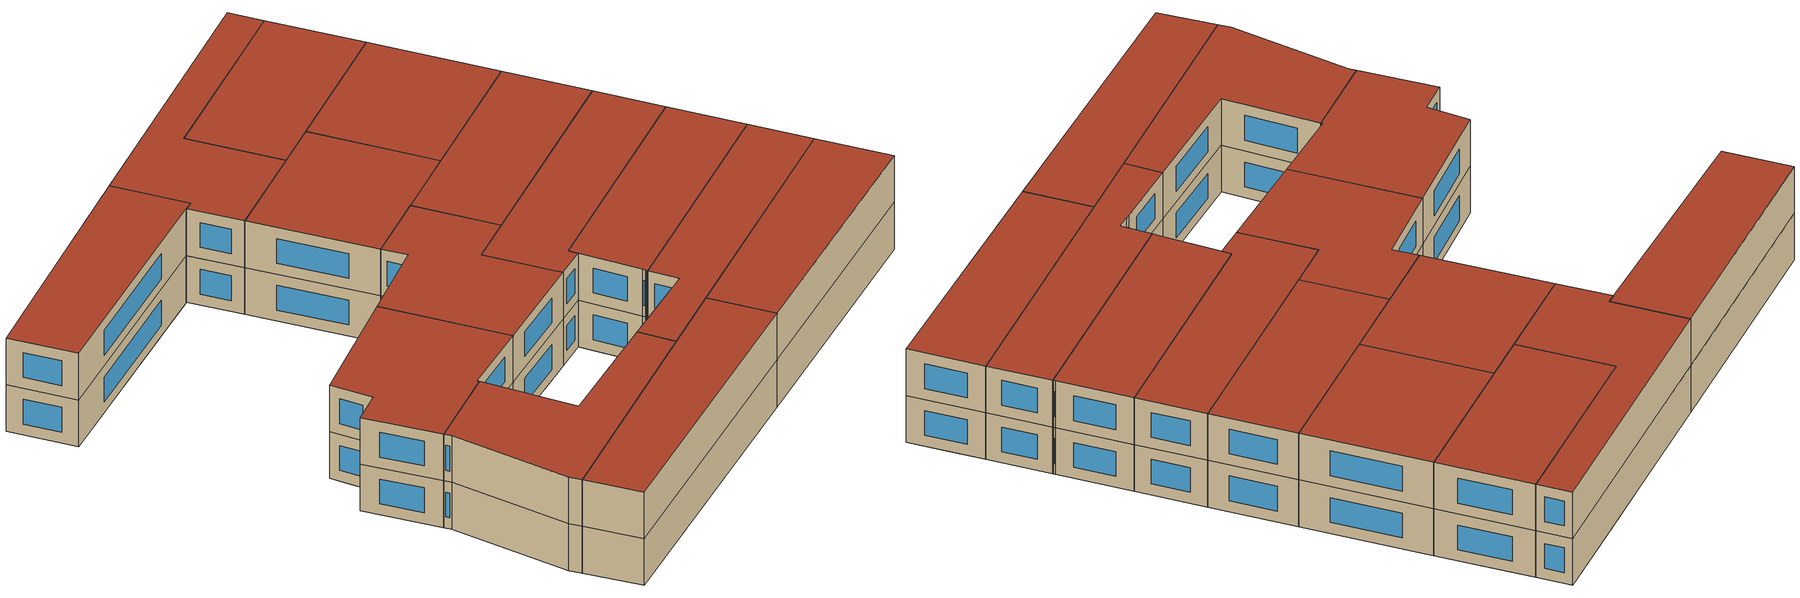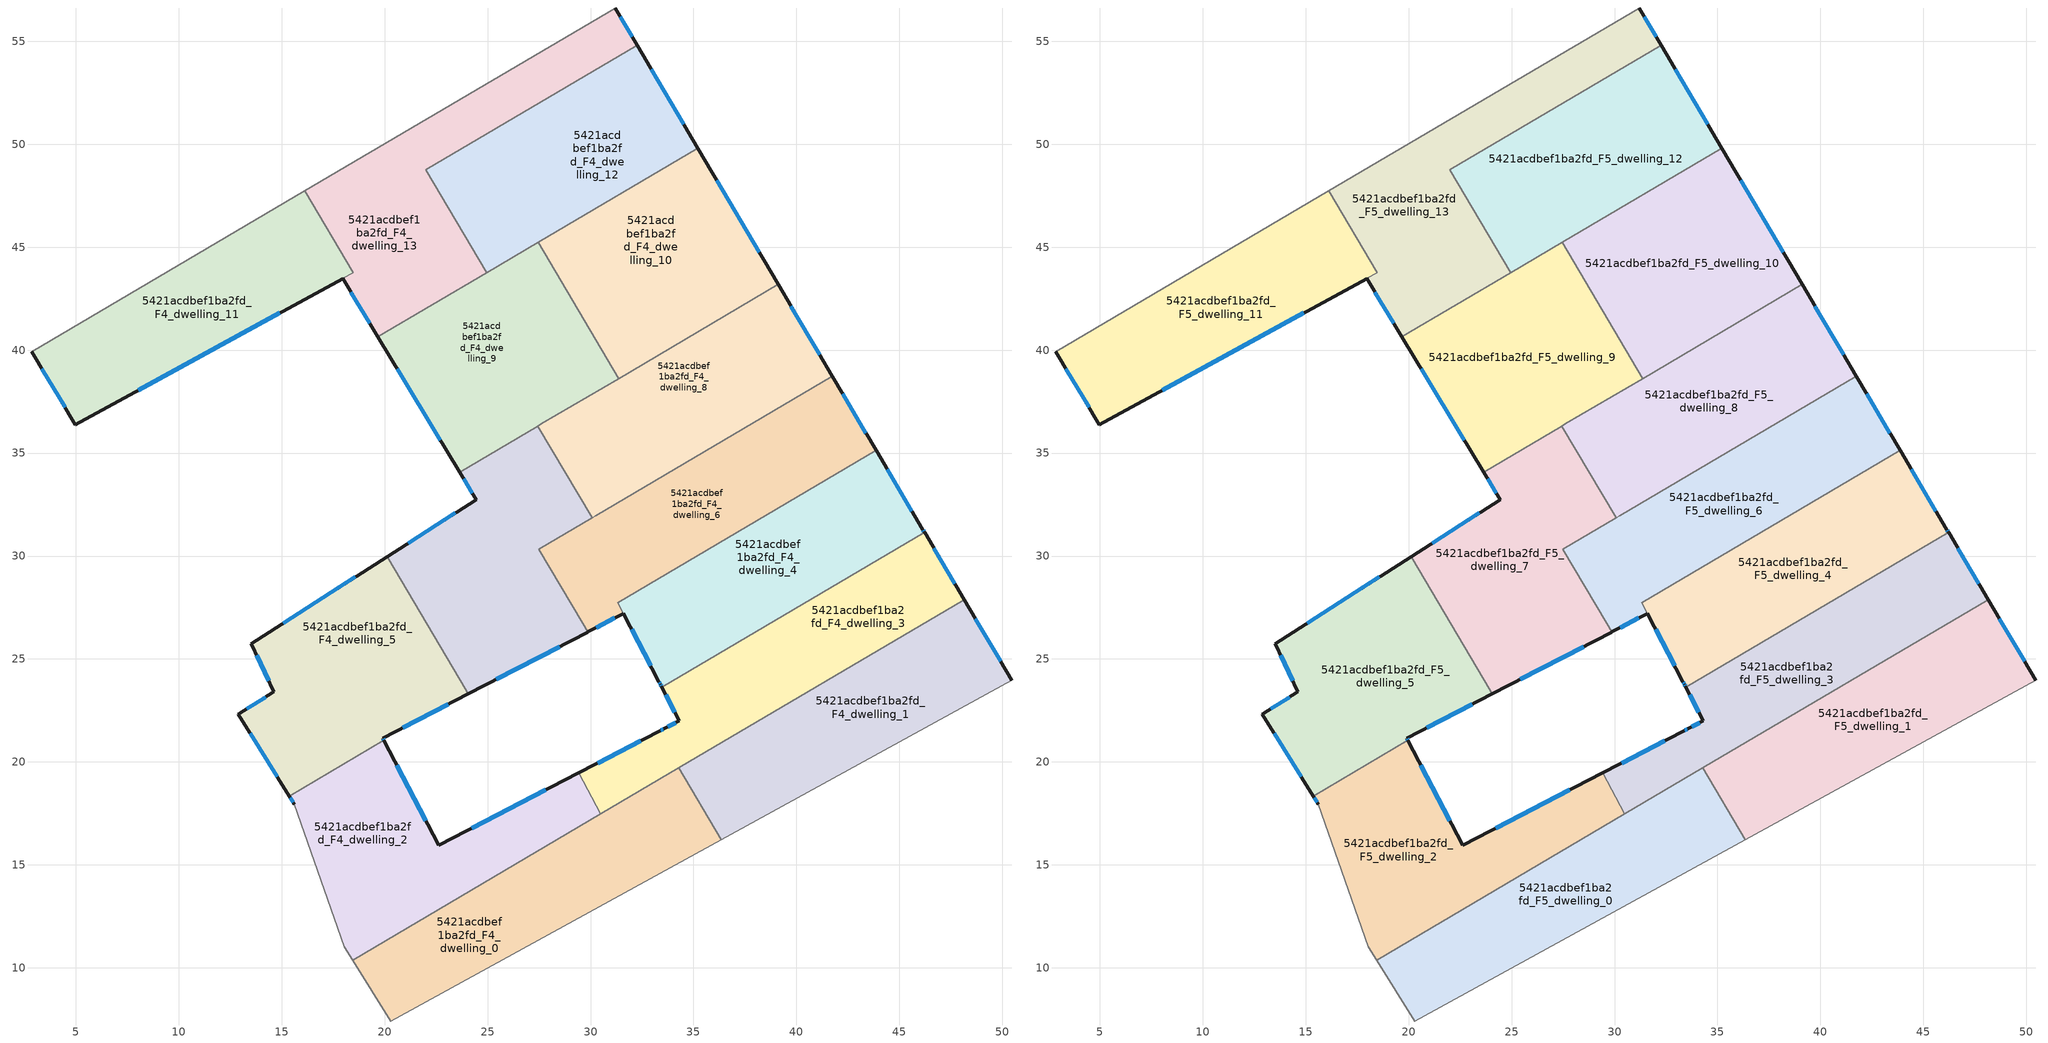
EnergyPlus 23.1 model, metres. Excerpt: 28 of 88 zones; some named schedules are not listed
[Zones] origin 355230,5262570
5421acdbef1ba2fd_F4_dwelling_0
 floor to 5421acdbef1ba2fd_F3_dwelling_10 (EU_floor_Construction): 27.55,15.74 27.87,11.57 20.29,7.42 18.44,10.38 z12
 floor to 5421acdbef1ba2fd_F3_dwelling_11 (EU_floor_Construction): 34.29,19.71 36.34,16.22 27.87,11.57 27.55,15.74 z12
 wall to 5421acdbef1ba2fd_F4_dwelling_1 (EU_wall_Construction): 36.34,16.22 34.28,19.71 z12:15
 wall adiabatic (EU_wall_Construction): 18.44,10.38 20.29,7.42 36.34,16.22 z12:15
 wall to 5421acdbef1ba2fd_F4_dwelling_2 (EU_wall_Construction): 30.49,17.47 18.44,10.38 z12:15
 wall to 5421acdbef1ba2fd_F4_dwelling_3 (EU_wall_Construction): 34.28,19.71 30.49,17.47 z12:15
5421acdbef1ba2fd_F4_dwelling_1
 floor to 5421acdbef1ba2fd_F3_dwelling_12 (EU_floor_Construction): 49.2,26.1 50.46,23.96 41.72,19.17 35.2,20.24 42.97,24.82 z12
 floor to 5421acdbef1ba2fd_F3_dwelling_13 (EU_floor_Construction): 48.15,27.87 49.2,26.1 42.97,24.82 z12
 floor to 5421acdbef1ba2fd_F3_dwelling_11 (EU_floor_Construction): 41.72,19.17 36.34,16.22 34.29,19.71 35.2,20.24 z12
 wall outside (EU_wall_Construction): 50.46,23.96 48.15,27.87 z12:15
 wall adiabatic (EU_wall_Construction): 36.34,16.22 50.46,23.96 z12:15
 wall to 5421acdbef1ba2fd_F4_dwelling_3 (EU_wall_Construction): 48.15,27.87 34.28,19.71 z12:15
 window (EU_Window_Construction): 49.92,24.88 48.69,26.95 z12.7:14.3
5421acdbef1ba2fd_F4_dwelling_10
 floor to 5421acdbef1ba2fd_F3_dwelling_2 (EU_floor_Construction): 35.22,49.81 35.89,48.66 32.94,39.55 31.36,38.62 30.38,40.29 31.67,47.72 z12
 floor to 5421acdbef1ba2fd_F3_dwelling_1 (EU_floor_Construction): 35.89,48.66 39.07,43.28 38.97,43.1 32.94,39.55 z12
 floor to 5421acdbef1ba2fd_F3_dwelling_3 (EU_floor_Construction): 31.67,47.72 30.38,40.29 28.47,43.52 28.62,45.92 z12
 floor to 5421acdbef1ba2fd_F3_dwelling_4 (EU_floor_Construction): 28.62,45.92 28.47,43.52 27.46,45.24 z12
 wall outside (EU_wall_Construction): 39.12,43.19 35.22,49.81 z12:15
 wall to 5421acdbef1ba2fd_F4_dwelling_9 (EU_wall_Construction): 27.46,45.24 31.36,38.62 z12:15
 wall to 5421acdbef1ba2fd_F4_dwelling_12 (EU_wall_Construction): 35.22,49.81 27.46,45.24 z12:15
 wall to 5421acdbef1ba2fd_F4_dwelling_8 (EU_wall_Construction): 31.36,38.62 39.12,43.19 z12:15
 window (EU_Window_Construction): 38.2,44.74 36.13,48.25 z12.7:14.3
5421acdbef1ba2fd_F4_dwelling_11
 floor to 5421acdbef1ba2fd_F3_dwelling_7 (EU_floor_Construction): 16.13,47.74 17.16,45.99 18.11,43.56 4.97,36.38 2.86,39.93 z12
 floor to 5421acdbef1ba2fd_F3_dwelling_6 (EU_floor_Construction): 17.16,45.99 18.47,43.76 18.11,43.56 z12
 wall outside (EU_wall_Construction): 2.86,39.93 4.97,36.38 17.95,43.48 z12:15
 wall adiabatic (EU_wall_Construction): 16.13,47.74 2.86,39.93 z12:15
 wall to 5421acdbef1ba2fd_F4_dwelling_13 (EU_wall_Construction): 17.96,43.48 18.47,43.76 16.13,47.74 z12:15
 window (EU_Window_Construction): 8.02,38.05 14.91,41.81 / 3.36,39.09 4.48,37.22 z12.7:14.3
5421acdbef1ba2fd_F4_dwelling_12
 floor to 5421acdbef1ba2fd_F3_dwelling_3 (EU_floor_Construction): 32.27,54.8 32.76,53.96 31.67,47.72 28.62,45.92 29.06,52.91 z12
 floor to 5421acdbef1ba2fd_F3_dwelling_2 (EU_floor_Construction): 32.76,53.96 35.22,49.81 31.67,47.72 z12
 floor to 5421acdbef1ba2fd_F3_dwelling_4 (EU_floor_Construction): 29.06,52.91 28.62,45.92 25.75,44.23 25.36,50.74 z12
 floor to 5421acdbef1ba2fd_F3_dwelling_5 (EU_floor_Construction): 25.36,50.74 25.75,44.23 24.95,43.76 22,48.76 z12
 wall outside (EU_wall_Construction): 35.22,49.81 32.27,54.8 z12:15
 wall to 5421acdbef1ba2fd_F4_dwelling_13 (EU_wall_Construction): 32.27,54.8 22,48.76 24.95,43.76 z12:15
 wall to 5421acdbef1ba2fd_F4_dwelling_9 (EU_wall_Construction): 24.95,43.76 27.46,45.24 z12:15
 window (EU_Window_Construction): 34.52,50.98 32.96,53.63 z12.7:14.3
5421acdbef1ba2fd_F4_dwelling_13
 floor to 5421acdbef1ba2fd_F3_dwelling_6 (EU_floor_Construction): 21.22,50.74 22.88,42.54 19.67,40.65 18.47,42.63 18.11,43.56 18.47,43.76 17.16,45.99 16.41,47.91 16.46,47.93 16.68,48.07 z12
 floor to 5421acdbef1ba2fd_F3_dwelling_7 (EU_floor_Construction): 16.41,47.91 17.16,45.99 16.13,47.74 z12; 18.11,43.56 18.47,42.63 17.96,43.48 z12
 floor to 5421acdbef1ba2fd_F3_dwelling_3 (EU_floor_Construction): 31.2,56.62 32.27,54.8 29.06,52.91 29.21,55.45 z12
 floor to 5421acdbef1ba2fd_F3_dwelling_4 (EU_floor_Construction): 29.21,55.45 29.06,52.91 25.36,50.74 25.22,53.09 z12
 floor to 5421acdbef1ba2fd_F3_dwelling_5 (EU_floor_Construction): 25.22,53.09 25.36,50.74 22,48.76 24.95,43.76 22.88,42.54 21.22,50.74 z12
 wall outside (EU_wall_Construction): 32.27,54.8 31.2,56.62 / 17.96,43.48 19.67,40.65 z12:15
 wall adiabatic (EU_wall_Construction): 31.2,56.62 16.13,47.74 z12:15
 wall to 5421acdbef1ba2fd_F4_dwelling_9 (EU_wall_Construction): 19.67,40.65 24.95,43.76 z12:15
 window (EU_Window_Construction): 32.02,55.23 31.45,56.19 / 18.36,42.81 19.27,41.31 z12.7:14.3
5421acdbef1ba2fd_F4_dwelling_2
 floor to 5421acdbef1ba2fd_F3_dwelling_9 (EU_floor_Construction): 19.97,21.05 22.31,16.55 17.69,12 15.61,17.95 15.37,18.34 z12
 floor to 5421acdbef1ba2fd_F3_dwelling_10 (EU_floor_Construction): 27.35,18.39 27.55,15.74 18.44,10.38 18.04,11.02 17.69,12 22.31,16.55 22.63,15.94 z12
 floor to 5421acdbef1ba2fd_F3_dwelling_11 (EU_floor_Construction): 29.43,19.46 30.49,17.47 27.55,15.74 27.35,18.39 z12
 wall outside (EU_wall_Construction): 29.43,19.46 22.63,15.94 19.97,21.05 / 15.37,18.34 15.61,17.95 z12:15
 wall to 5421acdbef1ba2fd_F4_dwelling_3 (EU_wall_Construction): 30.49,17.47 29.43,19.46 z12:15
 wall adiabatic (EU_wall_Construction): 15.61,17.95 18.04,11.02 18.44,10.38 z12:15
 wall to 5421acdbef1ba2fd_F4_dwelling_5 (EU_wall_Construction): 19.97,21.05 15.37,18.34 z12:15
 window (EU_Window_Construction): 27.83,18.64 24.23,16.77 / 15.42,18.25 15.55,18.04 / 22,17.14 20.59,19.85 z12.7:14.3
5421acdbef1ba2fd_F4_dwelling_3
 floor to 5421acdbef1ba2fd_F3_dwelling_11 (EU_floor_Construction): 35.2,20.24 30.49,17.47 29.43,19.46 31.97,20.78 z12
 floor to 5421acdbef1ba2fd_F3_dwelling_12 (EU_floor_Construction): 42.97,24.82 35.2,20.24 31.97,20.78 34.32,21.99 33.82,22.95 z12
 floor to 5421acdbef1ba2fd_F3_dwelling_13 (EU_floor_Construction): 46.22,31.14 48.15,27.87 42.97,24.82 33.82,22.95 33.46,23.63 z12
 wall outside (EU_wall_Construction): 34.32,21.99 33.57,21.61 33.38,21.51 29.43,19.46 / 33.46,23.63 34.29,22.04 34.31,22 / 48.15,27.87 46.22,31.14 z12:15
 wall to 5421acdbef1ba2fd_F4_dwelling_4 (EU_wall_Construction): 46.22,31.14 33.46,23.63 z12:15
 window (EU_Window_Construction): 32.45,21.03 30.36,19.94 / 33.52,21.58 33.42,21.53 / 34.14,21.9 33.74,21.7 / 33.66,23.26 34.09,22.41 / 47.7,28.64 46.67,30.38 z12.7:14.3
5421acdbef1ba2fd_F4_dwelling_4
 floor to 5421acdbef1ba2fd_F3_dwelling_13 (EU_floor_Construction): 45.8,31.85 46.22,31.14 33.46,23.63 33.42,23.71 33.39,23.76 33.37,23.8 32.88,24.75 z12
 floor to 5421acdbef1ba2fd_F3_dwelling_14 (EU_floor_Construction): 43.87,35.13 45.8,31.85 32.88,24.75 31.91,26.61 35.1,29.96 z12
 floor to 5421acdbef1ba2fd_F3_dwelling_0 (EU_floor_Construction): 35.1,29.96 31.91,26.61 31.32,27.74 z12
 wall outside (EU_wall_Construction): 46.22,31.14 46.2,31.19 46.15,31.27 43.87,35.13 / 31.6,27.21 33.32,23.89 33.39,23.76 33.44,23.67 33.46,23.63 z12:15
 wall to 5421acdbef1ba2fd_F4_dwelling_6 (EU_wall_Construction): 43.87,35.13 31.32,27.74 31.6,27.21 z12:15
 window (EU_Window_Construction): 33.4,23.74 33.43,23.69 / 33.34,23.86 33.38,23.79 / 45.61,32.18 44.41,34.22 / 46.19,31.21 46.16,31.25 / 32,26.43 32.92,24.67 z12.7:14.3
5421acdbef1ba2fd_F4_dwelling_5
 floor to 5421acdbef1ba2fd_F3_dwelling_8 (EU_floor_Construction): 20.13,29.97 23.99,23.42 24.06,23.31 22.55,22.53 13.91,24.92 13.53,25.74 z12
 floor to 5421acdbef1ba2fd_F3_dwelling_9 (EU_floor_Construction): 22.55,22.53 19.91,21.16 19.97,21.05 15.37,18.34 12.89,22.32 14.62,23.4 13.91,24.92 z12
 wall outside (EU_wall_Construction): 19.97,21.05 19.91,21.16 24.06,23.3 / 20.13,29.97 13.53,25.74 14.62,23.4 12.89,22.32 15.37,18.34 z12:15
 wall to 5421acdbef1ba2fd_F4_dwelling_7 (EU_wall_Construction): 24.06,23.3 23.99,23.42 20.13,29.97 z12:15
 window (EU_Window_Construction): 19.95,21.07 19.92,21.13 / 13.47,21.39 14.79,19.27 / 14.22,23.15 13.3,22.57 / 13.78,25.19 14.36,23.95 / 18.58,28.98 15.08,26.74 / 20.88,21.66 23.08,22.8 z12.7:14.3
5421acdbef1ba2fd_F4_dwelling_6
 floor to 5421acdbef1ba2fd_F3_dwelling_0 (EU_floor_Construction): 41.75,38.73 42.4,37.63 35.1,29.96 31.32,27.73 31.59,27.21 29.86,26.31 29.79,26.43 34.07,34.2 z12
 floor to 5421acdbef1ba2fd_F3_dwelling_1 (EU_floor_Construction): 34.07,34.2 29.79,26.43 29.61,26.73 29.08,27.64 30.53,32.12 z12
 floor to 5421acdbef1ba2fd_F3_dwelling_14 (EU_floor_Construction): 42.4,37.63 43.87,35.13 35.1,29.96 z12
 floor to 5421acdbef1ba2fd_F3_dwelling_2 (EU_floor_Construction): 30.53,32.12 29.08,27.64 28.38,28.83 28.77,31.08 z12
 floor to 5421acdbef1ba2fd_F3_dwelling_3 (EU_floor_Construction): 28.77,31.08 28.38,28.83 27.64,30.08 27.66,30.43 z12
 floor to 5421acdbef1ba2fd_F3_dwelling_4 (EU_floor_Construction): 27.66,30.43 27.64,30.08 27.49,30.33 z12
 wall outside (EU_wall_Construction): 43.87,35.13 41.75,38.73 / 29.86,26.31 31.59,27.21 z12:15
 wall to 5421acdbef1ba2fd_F4_dwelling_7 (EU_wall_Construction): 30.07,31.85 27.49,30.33 29.61,26.73 29.86,26.31 z12:15
 wall to 5421acdbef1ba2fd_F4_dwelling_8 (EU_wall_Construction): 41.75,38.73 30.25,31.95 30.07,31.85 z12:15
 window (EU_Window_Construction): 43.37,35.97 42.25,37.88 / 30.27,26.52 31.19,27 z12.7:14.3
5421acdbef1ba2fd_F4_dwelling_7
 floor to 5421acdbef1ba2fd_F3_dwelling_5 (EU_floor_Construction): 26.27,35.62 26.92,24.79 26.51,24.57 24.49,34.57 z12
 floor to 5421acdbef1ba2fd_F3_dwelling_4 (EU_floor_Construction): 27.45,36.31 27.97,35.42 27.66,30.43 27.49,30.33 27.64,30.08 27.32,25 26.92,24.79 26.27,35.62 z12
 floor to 5421acdbef1ba2fd_F3_dwelling_8 (EU_floor_Construction): 23.09,31.88 26.04,24.33 24.06,23.31 23.99,23.42 20.13,29.97 z12
 floor to 5421acdbef1ba2fd_F3_dwelling_3 (EU_floor_Construction): 27.97,35.42 29.17,33.38 28.77,31.08 27.66,30.43 z12; 27.64,30.08 28.38,28.82 27.75,25.21 27.32,25 z12
 floor to 5421acdbef1ba2fd_F3_dwelling_6 (EU_floor_Construction): 24.49,34.57 26.51,24.57 26.04,24.33 23.09,31.88 24.45,32.74 23.64,34.07 z12
 floor to 5421acdbef1ba2fd_F3_dwelling_2 (EU_floor_Construction): 29.17,33.38 30.07,31.85 28.77,31.08 z12; 28.38,28.82 29.08,27.64 28.4,25.55 27.75,25.21 z12
 floor to 5421acdbef1ba2fd_F3_dwelling_1 (EU_floor_Construction): 29.08,27.64 29.79,26.43 29.66,26.21 28.4,25.55 z12
 floor to 5421acdbef1ba2fd_F3_dwelling_0 (EU_floor_Construction): 29.79,26.43 29.86,26.31 29.66,26.21 z12
 wall outside (EU_wall_Construction): 23.64,34.07 24.45,32.74 20.13,29.97 / 24.06,23.31 29.86,26.31 z12:15
 wall to 5421acdbef1ba2fd_F4_dwelling_8 (EU_wall_Construction): 30.07,31.85 27.45,36.31 z12:15
 wall to 5421acdbef1ba2fd_F4_dwelling_9 (EU_wall_Construction): 27.45,36.31 23.64,34.07 z12:15
 window (EU_Window_Construction): 23.43,32.09 21.14,30.62 / 23.83,33.76 24.26,33.06 / 25.42,24.01 28.5,25.6 z12.7:14.3
5421acdbef1ba2fd_F4_dwelling_8
 floor to 5421acdbef1ba2fd_F3_dwelling_1 (EU_floor_Construction): 38.97,43.1 34.07,34.2 30.53,32.12 32.94,39.55 z12
 floor to 5421acdbef1ba2fd_F3_dwelling_0 (EU_floor_Construction): 39.12,43.19 41.75,38.73 34.07,34.2 38.97,43.1 z12
 floor to 5421acdbef1ba2fd_F3_dwelling_2 (EU_floor_Construction): 32.94,39.55 30.53,32.12 30.25,31.95 30.07,31.85 29.17,33.38 29.94,37.78 z12
 floor to 5421acdbef1ba2fd_F3_dwelling_4 (EU_floor_Construction): 28.05,36.67 27.97,35.42 27.45,36.31 27.62,36.42 z12
 floor to 5421acdbef1ba2fd_F3_dwelling_3 (EU_floor_Construction): 29.94,37.78 29.17,33.38 27.97,35.42 28.05,36.67 z12
 wall outside (EU_wall_Construction): 41.75,38.73 39.12,43.19 z12:15
 wall to 5421acdbef1ba2fd_F4_dwelling_9 (EU_wall_Construction): 31.36,38.62 27.62,36.42 27.45,36.31 z12:15
 window (EU_Window_Construction): 41.13,39.77 39.74,42.14 z12.7:14.3
5421acdbef1ba2fd_F4_dwelling_9
 floor to 5421acdbef1ba2fd_F3_dwelling_4 (EU_floor_Construction): 27.46,45.24 28.47,43.52 28.05,36.67 26.27,35.62 25.75,44.23 z12
 floor to 5421acdbef1ba2fd_F3_dwelling_6 (EU_floor_Construction): 22.88,42.54 24.49,34.57 23.64,34.07 19.67,40.65 z12
 floor to 5421acdbef1ba2fd_F3_dwelling_3 (EU_floor_Construction): 28.47,43.52 30.38,40.29 29.94,37.78 28.05,36.67 z12
 floor to 5421acdbef1ba2fd_F3_dwelling_5 (EU_floor_Construction): 25.75,44.23 26.27,35.62 24.49,34.57 22.88,42.54 z12
 floor to 5421acdbef1ba2fd_F3_dwelling_2 (EU_floor_Construction): 30.38,40.29 31.36,38.62 29.94,37.78 z12
 wall outside (EU_wall_Construction): 19.67,40.65 23.64,34.07 z12:15
 window (EU_Window_Construction): 20.6,39.11 22.71,35.62 z12.7:14.3
5421acdbef1ba2fd_F5_dwelling_0
 floor to 5421acdbef1ba2fd_F4_dwelling_0 (EU_floor_Construction): 34.28,19.71 36.34,16.22 20.29,7.42 18.44,10.38 z15
 wall to 5421acdbef1ba2fd_F5_dwelling_1 (EU_wall_Construction): 36.34,16.22 34.28,19.71 z15:18
 wall adiabatic (EU_wall_Construction): 18.44,10.38 20.29,7.42 36.34,16.22 z15:18
 wall to 5421acdbef1ba2fd_F5_dwelling_2 (EU_wall_Construction): 30.49,17.47 18.44,10.38 z15:18
 wall to 5421acdbef1ba2fd_F5_dwelling_3 (EU_wall_Construction): 34.28,19.71 30.49,17.47 z15:18
 roof outside (EU_roof_Construction): 36.34,16.22 34.28,19.71 18.44,10.38 20.29,7.42 z18
5421acdbef1ba2fd_F5_dwelling_1
 floor to 5421acdbef1ba2fd_F4_dwelling_1 (EU_floor_Construction): 48.15,27.87 50.46,23.96 36.34,16.22 34.28,19.71 z15
 wall outside (EU_wall_Construction): 50.46,23.96 48.15,27.87 z15:18
 wall adiabatic (EU_wall_Construction): 36.34,16.22 50.46,23.96 z15:18
 wall to 5421acdbef1ba2fd_F5_dwelling_3 (EU_wall_Construction): 48.15,27.87 34.28,19.71 z15:18
 window (EU_Window_Construction): 49.92,24.88 48.69,26.95 z15.7:17.3
 roof outside (EU_roof_Construction): 50.46,23.96 48.15,27.87 34.28,19.71 36.34,16.22 z18
5421acdbef1ba2fd_F5_dwelling_10
 floor to 5421acdbef1ba2fd_F4_dwelling_10 (EU_floor_Construction): 35.22,49.81 39.12,43.19 31.36,38.62 27.46,45.24 z15
 wall outside (EU_wall_Construction): 39.12,43.19 35.22,49.81 z15:18
 wall to 5421acdbef1ba2fd_F5_dwelling_9 (EU_wall_Construction): 27.46,45.24 31.36,38.62 z15:18
 wall to 5421acdbef1ba2fd_F5_dwelling_12 (EU_wall_Construction): 35.22,49.81 27.46,45.24 z15:18
 wall to 5421acdbef1ba2fd_F5_dwelling_8 (EU_wall_Construction): 31.36,38.62 39.12,43.19 z15:18
 window (EU_Window_Construction): 38.2,44.74 36.13,48.25 z15.7:17.3
 roof outside (EU_roof_Construction): 39.12,43.19 35.22,49.81 27.46,45.24 31.36,38.62 z18
5421acdbef1ba2fd_F5_dwelling_11
 floor to 5421acdbef1ba2fd_F4_dwelling_11 (EU_floor_Construction): 16.13,47.74 18.47,43.76 4.97,36.38 2.86,39.93 z15
 wall outside (EU_wall_Construction): 2.86,39.93 4.97,36.38 17.95,43.48 z15:18
 wall adiabatic (EU_wall_Construction): 16.13,47.74 2.86,39.93 z15:18
 wall to 5421acdbef1ba2fd_F5_dwelling_13 (EU_wall_Construction): 17.96,43.48 18.47,43.76 16.13,47.74 z15:18
 window (EU_Window_Construction): 8.02,38.05 14.91,41.81 / 3.36,39.09 4.48,37.22 z15.7:17.3
 roof outside (EU_roof_Construction): 18.47,43.76 16.13,47.74 2.86,39.93 4.97,36.38 z18
5421acdbef1ba2fd_F5_dwelling_12
 floor to 5421acdbef1ba2fd_F4_dwelling_12 (EU_floor_Construction): 32.27,54.8 35.22,49.81 24.95,43.76 22,48.76 z15
 wall outside (EU_wall_Construction): 35.22,49.81 32.27,54.8 z15:18
 wall to 5421acdbef1ba2fd_F5_dwelling_13 (EU_wall_Construction): 32.27,54.8 22,48.76 24.95,43.76 z15:18
 wall to 5421acdbef1ba2fd_F5_dwelling_9 (EU_wall_Construction): 24.95,43.76 27.46,45.24 z15:18
 window (EU_Window_Construction): 34.52,50.98 32.96,53.63 z15.7:17.3
 roof outside (EU_roof_Construction): 35.22,49.81 32.27,54.8 22,48.76 24.95,43.76 z18
5421acdbef1ba2fd_F5_dwelling_13
 floor to 5421acdbef1ba2fd_F4_dwelling_13 (EU_floor_Construction): 31.2,56.62 32.27,54.8 22,48.76 24.95,43.76 19.67,40.65 17.96,43.48 18.47,43.76 16.13,47.74 z15
 wall outside (EU_wall_Construction): 32.27,54.8 31.2,56.62 / 17.96,43.48 19.67,40.65 z15:18
 wall adiabatic (EU_wall_Construction): 31.2,56.62 16.13,47.74 z15:18
 wall to 5421acdbef1ba2fd_F5_dwelling_9 (EU_wall_Construction): 19.67,40.65 24.95,43.76 z15:18
 window (EU_Window_Construction): 32.02,55.23 31.45,56.19 / 18.36,42.81 19.27,41.31 z15.7:17.3
 roof outside (EU_roof_Construction): 24.95,43.76 22,48.76 32.27,54.8 31.2,56.62 16.13,47.74 18.47,43.76 17.96,43.48 19.67,40.65 z18
5421acdbef1ba2fd_F5_dwelling_2
 floor to 5421acdbef1ba2fd_F4_dwelling_2 (EU_floor_Construction): 29.43,19.46 30.49,17.47 18.44,10.38 18.04,11.02 15.61,17.95 15.37,18.34 19.97,21.05 22.63,15.94 z15
 wall outside (EU_wall_Construction): 29.43,19.46 22.63,15.94 19.97,21.05 / 15.37,18.34 15.61,17.95 z15:18
 wall to 5421acdbef1ba2fd_F5_dwelling_3 (EU_wall_Construction): 30.49,17.47 29.43,19.46 z15:18
 wall adiabatic (EU_wall_Construction): 15.61,17.95 18.04,11.02 18.44,10.38 z15:18
 wall to 5421acdbef1ba2fd_F5_dwelling_5 (EU_wall_Construction): 19.97,21.05 15.37,18.34 z15:18
 window (EU_Window_Construction): 27.83,18.64 24.23,16.77 / 15.42,18.25 15.55,18.04 / 22,17.14 20.59,19.85 z15.7:17.3
 roof outside (EU_roof_Construction): 30.49,17.47 29.43,19.46 22.63,15.94 19.97,21.05 15.37,18.34 15.61,17.95 18.04,11.02 18.44,10.38 z18
5421acdbef1ba2fd_F5_dwelling_3
 floor to 5421acdbef1ba2fd_F4_dwelling_3 (EU_floor_Construction): 46.22,31.14 48.15,27.87 30.49,17.47 29.43,19.46 33.38,21.51 33.57,21.61 34.31,22 34.29,22.04 33.46,23.63 z15
 wall outside (EU_wall_Construction): 34.32,21.99 33.57,21.61 33.38,21.51 29.43,19.46 / 33.46,23.63 34.29,22.04 34.31,22 / 48.15,27.87 46.22,31.14 z15:18
 wall to 5421acdbef1ba2fd_F5_dwelling_4 (EU_wall_Construction): 46.22,31.14 33.46,23.63 z15:18
 window (EU_Window_Construction): 32.45,21.03 30.36,19.94 / 33.52,21.58 33.42,21.53 / 34.14,21.9 33.74,21.7 / 33.66,23.26 34.09,22.41 / 47.7,28.64 46.67,30.38 z15.7:17.3
 roof outside (EU_roof_Construction): 48.15,27.87 46.22,31.14 33.46,23.63 34.29,22.04 34.31,22 33.57,21.61 33.38,21.51 29.43,19.46 30.49,17.47 z18
5421acdbef1ba2fd_F5_dwelling_4
 floor to 5421acdbef1ba2fd_F4_dwelling_4 (EU_floor_Construction): 43.87,35.13 46.15,31.27 46.2,31.19 46.22,31.14 33.46,23.63 33.44,23.67 33.39,23.76 33.32,23.89 31.32,27.74 z15
 wall outside (EU_wall_Construction): 46.22,31.14 46.2,31.19 46.15,31.27 43.87,35.13 / 31.6,27.21 33.32,23.89 33.39,23.76 33.44,23.67 33.46,23.63 z15:18
 wall to 5421acdbef1ba2fd_F5_dwelling_6 (EU_wall_Construction): 43.87,35.13 31.32,27.74 31.6,27.21 z15:18
 window (EU_Window_Construction): 33.4,23.74 33.43,23.69 / 33.34,23.86 33.38,23.79 / 45.61,32.18 44.41,34.22 / 46.19,31.21 46.16,31.25 / 32,26.43 32.92,24.67 z15.7:17.3
 roof outside (EU_roof_Construction): 46.22,31.14 46.2,31.19 46.15,31.27 43.87,35.13 31.32,27.74 33.32,23.89 33.39,23.76 33.44,23.67 33.46,23.63 z18
5421acdbef1ba2fd_F5_dwelling_5
 floor to 5421acdbef1ba2fd_F4_dwelling_5 (EU_floor_Construction): 20.13,29.97 23.99,23.42 24.06,23.3 19.91,21.16 19.97,21.05 15.37,18.34 12.89,22.32 14.62,23.4 13.53,25.74 z15
 wall outside (EU_wall_Construction): 19.97,21.05 19.91,21.16 24.06,23.3 / 20.13,29.97 13.53,25.74 14.62,23.4 12.89,22.32 15.37,18.34 z15:18
 wall to 5421acdbef1ba2fd_F5_dwelling_7 (EU_wall_Construction): 24.06,23.3 23.99,23.42 20.13,29.97 z15:18
 window (EU_Window_Construction): 19.95,21.07 19.92,21.13 / 13.47,21.39 14.79,19.27 / 14.22,23.15 13.3,22.57 / 13.78,25.19 14.36,23.95 / 18.58,28.98 15.08,26.74 / 20.88,21.66 23.08,22.8 z15.7:17.3
 roof outside (EU_roof_Construction): 19.97,21.05 19.91,21.16 24.06,23.3 23.99,23.42 20.13,29.97 13.53,25.74 14.62,23.4 12.89,22.32 15.37,18.34 z18
5421acdbef1ba2fd_F5_dwelling_6
 floor to 5421acdbef1ba2fd_F4_dwelling_6 (EU_floor_Construction): 41.75,38.73 43.87,35.13 31.32,27.73 31.59,27.21 29.86,26.31 29.61,26.73 27.49,30.33 z15
 wall outside (EU_wall_Construction): 43.87,35.13 41.75,38.73 / 29.86,26.31 31.59,27.21 z15:18
 wall to 5421acdbef1ba2fd_F5_dwelling_7 (EU_wall_Construction): 30.07,31.85 27.49,30.33 29.61,26.73 29.86,26.31 z15:18
 wall to 5421acdbef1ba2fd_F5_dwelling_8 (EU_wall_Construction): 41.75,38.73 30.25,31.95 30.07,31.85 z15:18
 window (EU_Window_Construction): 43.37,35.97 42.25,37.88 / 30.27,26.52 31.19,27 z15.7:17.3
 roof outside (EU_roof_Construction): 43.87,35.13 41.75,38.73 27.49,30.33 29.61,26.73 29.86,26.31 31.59,27.21 31.32,27.73 z18
5421acdbef1ba2fd_F5_dwelling_7
 floor to 5421acdbef1ba2fd_F4_dwelling_7 (EU_floor_Construction): 27.45,36.31 30.07,31.85 27.49,30.33 29.86,26.31 24.06,23.3 23.99,23.42 20.13,29.97 24.45,32.74 23.64,34.07 z15
 wall outside (EU_wall_Construction): 23.64,34.07 24.45,32.74 20.13,29.97 / 24.06,23.31 29.86,26.31 z15:18
 wall to 5421acdbef1ba2fd_F5_dwelling_8 (EU_wall_Construction): 30.07,31.85 27.45,36.31 z15:18
 wall to 5421acdbef1ba2fd_F5_dwelling_9 (EU_wall_Construction): 27.45,36.31 23.64,34.07 z15:18
 window (EU_Window_Construction): 23.43,32.09 21.14,30.62 / 23.83,33.76 24.26,33.06 / 25.42,24.01 28.5,25.6 z15.7:17.3
 roof outside (EU_roof_Construction): 29.86,26.31 27.49,30.33 30.07,31.85 27.45,36.31 23.64,34.07 24.45,32.74 20.13,29.97 23.99,23.42 24.06,23.3 z18
5421acdbef1ba2fd_F5_dwelling_8
 floor to 5421acdbef1ba2fd_F4_dwelling_8 (EU_floor_Construction): 39.12,43.19 41.75,38.73 30.25,31.95 30.07,31.85 27.45,36.31 27.62,36.42 z15
 wall outside (EU_wall_Construction): 41.75,38.73 39.12,43.19 z15:18
 wall to 5421acdbef1ba2fd_F5_dwelling_9 (EU_wall_Construction): 31.36,38.62 27.62,36.42 27.45,36.31 z15:18
 window (EU_Window_Construction): 41.13,39.77 39.74,42.14 z15.7:17.3
 roof outside (EU_roof_Construction): 41.75,38.73 39.12,43.19 27.62,36.42 27.45,36.31 30.07,31.85 30.25,31.95 z18
5421acdbef1ba2fd_F5_dwelling_9
 floor to 5421acdbef1ba2fd_F4_dwelling_9 (EU_floor_Construction): 27.46,45.24 31.36,38.62 23.64,34.07 19.67,40.65 z15
 wall outside (EU_wall_Construction): 19.67,40.65 23.64,34.07 z15:18
 window (EU_Window_Construction): 20.6,39.11 22.71,35.62 z15.7:17.3
 roof outside (EU_roof_Construction): 31.36,38.62 27.46,45.24 19.67,40.65 23.64,34.07 z18
[Building]
EU S2 Campaign: North Axis=0; Terrain=City; Solar Distribution=FullExterior
[Site:Location]
Budapest.Ferenc.Liszt.Intl.AP: Latitude=47.437; Longitude=19.256; Time Zone=1; Elevation=185
[SizingPeriod:WeatherFileDays]
AnnualSizingPeriod: Begin Month=1; Begin Day of Month=1; End Month=12; End Day of Month=31; Day of Week for Start Day=Monday; Use Weather File Daylight Saving Period=No; Use Weather File Rain and Snow Indicators=No
[MATERIAL]
EU_InternalMass_Material: Roughness=MediumRough; Thickness=0.1; Conductivity=1; Density=1800; Specific Heat=900; Thermal Absorptance=0.9; Solar Absorptance=0.7; Visible Absorptance=0.7
[MATERIAL:NOMASS] Roughness=MediumRough; Thermal Absorptance=0.9; Solar Absorptance=0.7; Visible Absorptance=0.7
Name | Thermal Resistance
EU_wall_NoMass | 0.832559
EU_roof_NoMass | 1.39638
EU_floor_NoMass | 0.872794
[WINDOWMATERIAL:SIMPLEGLAZINGSYSTEM]
EU_Window_SimpleGlazing: UFactor=2.79869; Solar Heat Gain Coefficient=0.75; Visible Transmittance=0.75
[CONSTRUCTION]
EU_wall_Construction: EU_wall_NoMass
EU_roof_Construction: EU_roof_NoMass
EU_floor_Construction: EU_floor_NoMass
EU_Window_Construction: EU_Window_SimpleGlazing
EU_InternalMass_Construction: EU_InternalMass_Material
[ZONE] Type=1; Multiplier=1; Ceiling Height=autocalculate; Floor Area=autocalculate; Part of Total Floor Area=Yes
Name | Volume
5421acdbef1ba2fd_F4_dwelling_0; 5421acdbef1ba2fd_F5_dwelling_0 | 207.438
5421acdbef1ba2fd_F4_dwelling_1; 5421acdbef1ba2fd_F5_dwelling_1 | 207.445
5421acdbef1ba2fd_F4_dwelling_10; 5421acdbef1ba2fd_F5_dwelling_10 | 207.452
5421acdbef1ba2fd_F4_dwelling_11; 5421acdbef1ba2fd_F5_dwelling_11 | 201.829
5421acdbef1ba2fd_F4_dwelling_12; 5421acdbef1ba2fd_F5_dwelling_12 | 207.447
5421acdbef1ba2fd_F4_dwelling_13; 5421acdbef1ba2fd_F5_dwelling_13 | 213.08
5421acdbef1ba2fd_F4_dwelling_2; 5421acdbef1ba2fd_F5_dwelling_2 | 204.378
5421acdbef1ba2fd_F4_dwelling_3 | 204.581
5421acdbef1ba2fd_F5_dwelling_3 | 204.588
5421acdbef1ba2fd_F4_dwelling_4; 5421acdbef1ba2fd_F5_dwelling_4 | 203.724
5421acdbef1ba2fd_F4_dwelling_5; 5421acdbef1ba2fd_F5_dwelling_5 | 207.936
5421acdbef1ba2fd_F4_dwelling_6; 5421acdbef1ba2fd_F5_dwelling_6 | 210.671
5421acdbef1ba2fd_F4_dwelling_7 | 210.408
5421acdbef1ba2fd_F5_dwelling_7 | 210.411
5421acdbef1ba2fd_F4_dwelling_8; 5421acdbef1ba2fd_F5_dwelling_8 | 210.576
5421acdbef1ba2fd_F4_dwelling_9; 5421acdbef1ba2fd_F5_dwelling_9 | 207.461
[INTERNALMASS] Construction=EU_InternalMass_Construction
Name | Zone or ZoneList | Surface Area
5421acdbef1ba2fd_F4_dwelling_0_EU_InternalMass | 5421acdbef1ba2fd_F4_dwelling_0 | 69.1458
5421acdbef1ba2fd_F4_dwelling_1_EU_InternalMass | 5421acdbef1ba2fd_F4_dwelling_1 | 69.1496
5421acdbef1ba2fd_F4_dwelling_2_EU_InternalMass | 5421acdbef1ba2fd_F4_dwelling_2 | 68.1282
5421acdbef1ba2fd_F4_dwelling_3_EU_InternalMass | 5421acdbef1ba2fd_F4_dwelling_3 | 68.2025
5421acdbef1ba2fd_F4_dwelling_4_EU_InternalMass | 5421acdbef1ba2fd_F4_dwelling_4 | 67.9132
5421acdbef1ba2fd_F4_dwelling_5_EU_InternalMass | 5421acdbef1ba2fd_F4_dwelling_5 | 69.3137
5421acdbef1ba2fd_F4_dwelling_6_EU_InternalMass | 5421acdbef1ba2fd_F4_dwelling_6 | 70.2238
5421acdbef1ba2fd_F4_dwelling_7_EU_InternalMass | 5421acdbef1ba2fd_F4_dwelling_7 | 70.1489
5421acdbef1ba2fd_F4_dwelling_8_EU_InternalMass | 5421acdbef1ba2fd_F4_dwelling_8 | 70.1924
5421acdbef1ba2fd_F4_dwelling_9_EU_InternalMass | 5421acdbef1ba2fd_F4_dwelling_9 | 69.154
5421acdbef1ba2fd_F4_dwelling_10_EU_InternalMass | 5421acdbef1ba2fd_F4_dwelling_10 | 69.1514
5421acdbef1ba2fd_F4_dwelling_11_EU_InternalMass | 5421acdbef1ba2fd_F4_dwelling_11 | 67.2829
5421acdbef1ba2fd_F4_dwelling_12_EU_InternalMass | 5421acdbef1ba2fd_F4_dwelling_12 | 69.152
5421acdbef1ba2fd_F4_dwelling_13_EU_InternalMass | 5421acdbef1ba2fd_F4_dwelling_13 | 71.028
5421acdbef1ba2fd_F5_dwelling_0_EU_InternalMass | 5421acdbef1ba2fd_F5_dwelling_0 | 69.1458
5421acdbef1ba2fd_F5_dwelling_1_EU_InternalMass | 5421acdbef1ba2fd_F5_dwelling_1 | 69.1496
5421acdbef1ba2fd_F5_dwelling_2_EU_InternalMass | 5421acdbef1ba2fd_F5_dwelling_2 | 68.1282
5421acdbef1ba2fd_F5_dwelling_3_EU_InternalMass | 5421acdbef1ba2fd_F5_dwelling_3 | 68.2025
5421acdbef1ba2fd_F5_dwelling_4_EU_InternalMass | 5421acdbef1ba2fd_F5_dwelling_4 | 67.9132
5421acdbef1ba2fd_F5_dwelling_5_EU_InternalMass | 5421acdbef1ba2fd_F5_dwelling_5 | 69.3137
5421acdbef1ba2fd_F5_dwelling_6_EU_InternalMass | 5421acdbef1ba2fd_F5_dwelling_6 | 70.2238
5421acdbef1ba2fd_F5_dwelling_7_EU_InternalMass | 5421acdbef1ba2fd_F5_dwelling_7 | 70.1489
5421acdbef1ba2fd_F5_dwelling_8_EU_InternalMass | 5421acdbef1ba2fd_F5_dwelling_8 | 70.1924
5421acdbef1ba2fd_F5_dwelling_9_EU_InternalMass | 5421acdbef1ba2fd_F5_dwelling_9 | 69.154
5421acdbef1ba2fd_F5_dwelling_10_EU_InternalMass | 5421acdbef1ba2fd_F5_dwelling_10 | 69.1514
5421acdbef1ba2fd_F5_dwelling_11_EU_InternalMass | 5421acdbef1ba2fd_F5_dwelling_11 | 67.2829
5421acdbef1ba2fd_F5_dwelling_12_EU_InternalMass | 5421acdbef1ba2fd_F5_dwelling_12 | 69.152
5421acdbef1ba2fd_F5_dwelling_13_EU_InternalMass | 5421acdbef1ba2fd_F5_dwelling_13 | 71.028
[OTHEREQUIPMENT] Fuel Type=Electricity; Design Level Calculation Method=Watts/Area; Power per Zone Floor Area=1; Fraction Latent=0; Fraction Radiant=0; Fraction Lost=0; Carbon Dioxide Generation Rate=0; EndUse Subcategory=EU_Step8_InternalGains
Name | Zone or ZoneList or Space or SpaceList | Schedule
EU_Step8_InternalGain_5421acdbef1ba2fd_F4_dwelling_0_f000 | 5421acdbef1ba2fd_F4_dwelling_0 | EU_Step8_GainSchedule_5421acdbef1ba2fd_F4_dwelling_0_f000
EU_Step8_InternalGain_5421acdbef1ba2fd_F4_dwelling_1_f000 | 5421acdbef1ba2fd_F4_dwelling_1 | EU_Step8_GainSchedule_5421acdbef1ba2fd_F4_dwelling_1_f000
EU_Step8_InternalGain_5421acdbef1ba2fd_F4_dwelling_2_f000 | 5421acdbef1ba2fd_F4_dwelling_2 | EU_Step8_GainSchedule_5421acdbef1ba2fd_F4_dwelling_2_f000
EU_Step8_InternalGain_5421acdbef1ba2fd_F4_dwelling_3_f000 | 5421acdbef1ba2fd_F4_dwelling_3 | EU_Step8_GainSchedule_5421acdbef1ba2fd_F4_dwelling_3_f000
EU_Step8_InternalGain_5421acdbef1ba2fd_F4_dwelling_4_f000 | 5421acdbef1ba2fd_F4_dwelling_4 | EU_Step8_GainSchedule_5421acdbef1ba2fd_F4_dwelling_4_f000
EU_Step8_InternalGain_5421acdbef1ba2fd_F4_dwelling_5_f000 | 5421acdbef1ba2fd_F4_dwelling_5 | EU_Step8_GainSchedule_5421acdbef1ba2fd_F4_dwelling_5_f000
EU_Step8_InternalGain_5421acdbef1ba2fd_F4_dwelling_6_f000 | 5421acdbef1ba2fd_F4_dwelling_6 | EU_Step8_GainSchedule_5421acdbef1ba2fd_F4_dwelling_6_f000
EU_Step8_InternalGain_5421acdbef1ba2fd_F4_dwelling_7_f000 | 5421acdbef1ba2fd_F4_dwelling_7 | EU_Step8_GainSchedule_5421acdbef1ba2fd_F4_dwelling_7_f000
EU_Step8_InternalGain_5421acdbef1ba2fd_F4_dwelling_8_f000 | 5421acdbef1ba2fd_F4_dwelling_8 | EU_Step8_GainSchedule_5421acdbef1ba2fd_F4_dwelling_8_f000
EU_Step8_InternalGain_5421acdbef1ba2fd_F4_dwelling_9_f000 | 5421acdbef1ba2fd_F4_dwelling_9 | EU_Step8_GainSchedule_5421acdbef1ba2fd_F4_dwelling_9_f000
EU_Step8_InternalGain_5421acdbef1ba2fd_F4_dwelling_10_f000 | 5421acdbef1ba2fd_F4_dwelling_10 | EU_Step8_GainSchedule_5421acdbef1ba2fd_F4_dwelling_10_f000
EU_Step8_InternalGain_5421acdbef1ba2fd_F4_dwelling_11_f000 | 5421acdbef1ba2fd_F4_dwelling_11 | EU_Step8_GainSchedule_5421acdbef1ba2fd_F4_dwelling_11_f000
EU_Step8_InternalGain_5421acdbef1ba2fd_F4_dwelling_12_f000 | 5421acdbef1ba2fd_F4_dwelling_12 | EU_Step8_GainSchedule_5421acdbef1ba2fd_F4_dwelling_12_f000
EU_Step8_InternalGain_5421acdbef1ba2fd_F4_dwelling_13_f000 | 5421acdbef1ba2fd_F4_dwelling_13 | EU_Step8_GainSchedule_5421acdbef1ba2fd_F4_dwelling_13_f000
EU_Step8_InternalGain_5421acdbef1ba2fd_F5_dwelling_0_f000 | 5421acdbef1ba2fd_F5_dwelling_0 | EU_Step8_GainSchedule_5421acdbef1ba2fd_F5_dwelling_0_f000
EU_Step8_InternalGain_5421acdbef1ba2fd_F5_dwelling_1_f000 | 5421acdbef1ba2fd_F5_dwelling_1 | EU_Step8_GainSchedule_5421acdbef1ba2fd_F5_dwelling_1_f000
EU_Step8_InternalGain_5421acdbef1ba2fd_F5_dwelling_2_f000 | 5421acdbef1ba2fd_F5_dwelling_2 | EU_Step8_GainSchedule_5421acdbef1ba2fd_F5_dwelling_2_f000
EU_Step8_InternalGain_5421acdbef1ba2fd_F5_dwelling_3_f000 | 5421acdbef1ba2fd_F5_dwelling_3 | EU_Step8_GainSchedule_5421acdbef1ba2fd_F5_dwelling_3_f000
EU_Step8_InternalGain_5421acdbef1ba2fd_F5_dwelling_4_f000 | 5421acdbef1ba2fd_F5_dwelling_4 | EU_Step8_GainSchedule_5421acdbef1ba2fd_F5_dwelling_4_f000
EU_Step8_InternalGain_5421acdbef1ba2fd_F5_dwelling_5_f000 | 5421acdbef1ba2fd_F5_dwelling_5 | EU_Step8_GainSchedule_5421acdbef1ba2fd_F5_dwelling_5_f000
EU_Step8_InternalGain_5421acdbef1ba2fd_F5_dwelling_6_f000 | 5421acdbef1ba2fd_F5_dwelling_6 | EU_Step8_GainSchedule_5421acdbef1ba2fd_F5_dwelling_6_f000
EU_Step8_InternalGain_5421acdbef1ba2fd_F5_dwelling_7_f000 | 5421acdbef1ba2fd_F5_dwelling_7 | EU_Step8_GainSchedule_5421acdbef1ba2fd_F5_dwelling_7_f000
EU_Step8_InternalGain_5421acdbef1ba2fd_F5_dwelling_8_f000 | 5421acdbef1ba2fd_F5_dwelling_8 | EU_Step8_GainSchedule_5421acdbef1ba2fd_F5_dwelling_8_f000
EU_Step8_InternalGain_5421acdbef1ba2fd_F5_dwelling_9_f000 | 5421acdbef1ba2fd_F5_dwelling_9 | EU_Step8_GainSchedule_5421acdbef1ba2fd_F5_dwelling_9_f000
EU_Step8_InternalGain_5421acdbef1ba2fd_F5_dwelling_10_f000 | 5421acdbef1ba2fd_F5_dwelling_10 | EU_Step8_GainSchedule_5421acdbef1ba2fd_F5_dwelling_10_f000
EU_Step8_InternalGain_5421acdbef1ba2fd_F5_dwelling_11_f000 | 5421acdbef1ba2fd_F5_dwelling_11 | EU_Step8_GainSchedule_5421acdbef1ba2fd_F5_dwelling_11_f000
EU_Step8_InternalGain_5421acdbef1ba2fd_F5_dwelling_12_f000 | 5421acdbef1ba2fd_F5_dwelling_12 | EU_Step8_GainSchedule_5421acdbef1ba2fd_F5_dwelling_12_f000
EU_Step8_InternalGain_5421acdbef1ba2fd_F5_dwelling_13_f000 | 5421acdbef1ba2fd_F5_dwelling_13 | EU_Step8_GainSchedule_5421acdbef1ba2fd_F5_dwelling_13_f000
[ZONEVENTILATION:DESIGNFLOWRATE] Schedule=EU_AlwaysOn; Design Flow Rate Calculation Method=AirChanges/Hour; Air Changes per Hour=0.475469; Ventilation Type=Natural; Fan Pressure Rise=0; Fan Total Efficiency=1; Constant Term Coefficient=1; Temperature Term Coefficient=0; Velocity Term Coefficient=0; Velocity Squared Term Coefficient=0; Minimum Indoor Temperature=-100; Maximum Indoor Temperature=100; Delta Temperature=-100; Minimum Outdoor Temperature=-100; Maximum Outdoor Temperature=100; Maximum Wind Speed=40
Name | Zone or ZoneList or Space or SpaceList
EU_ConstantAir_5421acdbef1ba2fd_F4_dwelling_0 | 5421acdbef1ba2fd_F4_dwelling_0
EU_ConstantAir_5421acdbef1ba2fd_F4_dwelling_1 | 5421acdbef1ba2fd_F4_dwelling_1
EU_ConstantAir_5421acdbef1ba2fd_F4_dwelling_2 | 5421acdbef1ba2fd_F4_dwelling_2
EU_ConstantAir_5421acdbef1ba2fd_F4_dwelling_3 | 5421acdbef1ba2fd_F4_dwelling_3
EU_ConstantAir_5421acdbef1ba2fd_F4_dwelling_4 | 5421acdbef1ba2fd_F4_dwelling_4
EU_ConstantAir_5421acdbef1ba2fd_F4_dwelling_5 | 5421acdbef1ba2fd_F4_dwelling_5
EU_ConstantAir_5421acdbef1ba2fd_F4_dwelling_6 | 5421acdbef1ba2fd_F4_dwelling_6
EU_ConstantAir_5421acdbef1ba2fd_F4_dwelling_7 | 5421acdbef1ba2fd_F4_dwelling_7
EU_ConstantAir_5421acdbef1ba2fd_F4_dwelling_8 | 5421acdbef1ba2fd_F4_dwelling_8
EU_ConstantAir_5421acdbef1ba2fd_F4_dwelling_9 | 5421acdbef1ba2fd_F4_dwelling_9
EU_ConstantAir_5421acdbef1ba2fd_F4_dwelling_10 | 5421acdbef1ba2fd_F4_dwelling_10
EU_ConstantAir_5421acdbef1ba2fd_F4_dwelling_11 | 5421acdbef1ba2fd_F4_dwelling_11
EU_ConstantAir_5421acdbef1ba2fd_F4_dwelling_12 | 5421acdbef1ba2fd_F4_dwelling_12
EU_ConstantAir_5421acdbef1ba2fd_F4_dwelling_13 | 5421acdbef1ba2fd_F4_dwelling_13
EU_ConstantAir_5421acdbef1ba2fd_F5_dwelling_0 | 5421acdbef1ba2fd_F5_dwelling_0
EU_ConstantAir_5421acdbef1ba2fd_F5_dwelling_1 | 5421acdbef1ba2fd_F5_dwelling_1
EU_ConstantAir_5421acdbef1ba2fd_F5_dwelling_2 | 5421acdbef1ba2fd_F5_dwelling_2
EU_ConstantAir_5421acdbef1ba2fd_F5_dwelling_3 | 5421acdbef1ba2fd_F5_dwelling_3
EU_ConstantAir_5421acdbef1ba2fd_F5_dwelling_4 | 5421acdbef1ba2fd_F5_dwelling_4
EU_ConstantAir_5421acdbef1ba2fd_F5_dwelling_5 | 5421acdbef1ba2fd_F5_dwelling_5
EU_ConstantAir_5421acdbef1ba2fd_F5_dwelling_6 | 5421acdbef1ba2fd_F5_dwelling_6
EU_ConstantAir_5421acdbef1ba2fd_F5_dwelling_7 | 5421acdbef1ba2fd_F5_dwelling_7
EU_ConstantAir_5421acdbef1ba2fd_F5_dwelling_8 | 5421acdbef1ba2fd_F5_dwelling_8
EU_ConstantAir_5421acdbef1ba2fd_F5_dwelling_9 | 5421acdbef1ba2fd_F5_dwelling_9
EU_ConstantAir_5421acdbef1ba2fd_F5_dwelling_10 | 5421acdbef1ba2fd_F5_dwelling_10
EU_ConstantAir_5421acdbef1ba2fd_F5_dwelling_11 | 5421acdbef1ba2fd_F5_dwelling_11
EU_ConstantAir_5421acdbef1ba2fd_F5_dwelling_12 | 5421acdbef1ba2fd_F5_dwelling_12
EU_ConstantAir_5421acdbef1ba2fd_F5_dwelling_13 | 5421acdbef1ba2fd_F5_dwelling_13
[HVACTEMPLATE:ZONE:IDEALLOADSAIRSYSTEM] System Availability Schedule=EU_AlwaysOn; Maximum Heating Supply Air Temperature=50; Minimum Cooling Supply Air Temperature=13; Maximum Heating Supply Air Humidity Ratio=0.0156; Minimum Cooling Supply Air Humidity Ratio=0.0077; Heating Limit=NoLimit; Cooling Limit=NoLimit; Heating Availability Schedule=EU_AlwaysOn; Cooling Availability Schedule=EU_CoolingOff; Dehumidification Control Type=ConstantSensibleHeatRatio; Cooling Sensible Heat Ratio=0.7; Dehumidification Setpoint=60; Humidification Control Type=None; Humidification Setpoint=30; Outdoor Air Method=None; Outdoor Air Flow Rate per Person=0.00944; Outdoor Air Flow Rate per Zone Floor Area=0; Outdoor Air Flow Rate per Zone=0; Demand Controlled Ventilation Type=None; Outdoor Air Economizer Type=NoEconomizer; Heat Recovery Type=None; Sensible Heat Recovery Effectiveness=0.7; Latent Heat Recovery Effectiveness=0.65
Name | Template Thermostat
5421acdbef1ba2fd_F4_dwelling_0 | EU_HeatOnly_5421acdbef1ba2fd_F4_dwelling_0
5421acdbef1ba2fd_F4_dwelling_1 | EU_HeatOnly_5421acdbef1ba2fd_F4_dwelling_1
5421acdbef1ba2fd_F4_dwelling_2 | EU_HeatOnly_5421acdbef1ba2fd_F4_dwelling_2
5421acdbef1ba2fd_F4_dwelling_3 | EU_HeatOnly_5421acdbef1ba2fd_F4_dwelling_3
5421acdbef1ba2fd_F4_dwelling_4 | EU_HeatOnly_5421acdbef1ba2fd_F4_dwelling_4
5421acdbef1ba2fd_F4_dwelling_5 | EU_HeatOnly_5421acdbef1ba2fd_F4_dwelling_5
5421acdbef1ba2fd_F4_dwelling_6 | EU_HeatOnly_5421acdbef1ba2fd_F4_dwelling_6
5421acdbef1ba2fd_F4_dwelling_7 | EU_HeatOnly_5421acdbef1ba2fd_F4_dwelling_7
5421acdbef1ba2fd_F4_dwelling_8 | EU_HeatOnly_5421acdbef1ba2fd_F4_dwelling_8
5421acdbef1ba2fd_F4_dwelling_9 | EU_HeatOnly_5421acdbef1ba2fd_F4_dwelling_9
5421acdbef1ba2fd_F4_dwelling_10 | EU_HeatOnly_5421acdbef1ba2fd_F4_dwelling_10
5421acdbef1ba2fd_F4_dwelling_11 | EU_HeatOnly_5421acdbef1ba2fd_F4_dwelling_11
5421acdbef1ba2fd_F4_dwelling_12 | EU_HeatOnly_5421acdbef1ba2fd_F4_dwelling_12
5421acdbef1ba2fd_F4_dwelling_13 | EU_HeatOnly_5421acdbef1ba2fd_F4_dwelling_13
5421acdbef1ba2fd_F5_dwelling_0 | EU_HeatOnly_5421acdbef1ba2fd_F5_dwelling_0
5421acdbef1ba2fd_F5_dwelling_1 | EU_HeatOnly_5421acdbef1ba2fd_F5_dwelling_1
5421acdbef1ba2fd_F5_dwelling_2 | EU_HeatOnly_5421acdbef1ba2fd_F5_dwelling_2
5421acdbef1ba2fd_F5_dwelling_3 | EU_HeatOnly_5421acdbef1ba2fd_F5_dwelling_3
5421acdbef1ba2fd_F5_dwelling_4 | EU_HeatOnly_5421acdbef1ba2fd_F5_dwelling_4
5421acdbef1ba2fd_F5_dwelling_5 | EU_HeatOnly_5421acdbef1ba2fd_F5_dwelling_5
5421acdbef1ba2fd_F5_dwelling_6 | EU_HeatOnly_5421acdbef1ba2fd_F5_dwelling_6
5421acdbef1ba2fd_F5_dwelling_7 | EU_HeatOnly_5421acdbef1ba2fd_F5_dwelling_7
5421acdbef1ba2fd_F5_dwelling_8 | EU_HeatOnly_5421acdbef1ba2fd_F5_dwelling_8
5421acdbef1ba2fd_F5_dwelling_9 | EU_HeatOnly_5421acdbef1ba2fd_F5_dwelling_9
5421acdbef1ba2fd_F5_dwelling_10 | EU_HeatOnly_5421acdbef1ba2fd_F5_dwelling_10
5421acdbef1ba2fd_F5_dwelling_11 | EU_HeatOnly_5421acdbef1ba2fd_F5_dwelling_11
5421acdbef1ba2fd_F5_dwelling_12 | EU_HeatOnly_5421acdbef1ba2fd_F5_dwelling_12
5421acdbef1ba2fd_F5_dwelling_13 | EU_HeatOnly_5421acdbef1ba2fd_F5_dwelling_13
[SIZING:ZONE] Zone Cooling Design Supply Air Temperature Input Method=SupplyAirTemperature; Zone Cooling Design Supply Air Temperature=13; Zone Heating Design Supply Air Temperature Input Method=SupplyAirTemperature; Zone Heating Design Supply Air Temperature=50; Zone Cooling Design Supply Air Humidity Ratio=0.008; Zone Heating Design Supply Air Humidity Ratio=0.008; Cooling Design Air Flow Method=DesignDay; Cooling Design Air Flow Rate=0; Cooling Minimum Air Flow per Zone Floor Area=0.000762; Cooling Minimum Air Flow=0; Cooling Minimum Air Flow Fraction=0.2; Heating Design Air Flow Method=DesignDay; Heating Design Air Flow Rate=0; Heating Maximum Air Flow per Zone Floor Area=0.002032; Heating Maximum Air Flow=0.141576; Heating Maximum Air Flow Fraction=0.3; Account for Dedicated Outdoor Air System=No; Dedicated Outdoor Air System Control Strategy=NeutralSupplyAir; Dedicated Outdoor Air Low Setpoint Temperature for Design=autosize; Dedicated Outdoor Air High Setpoint Temperature for Design=autosize; Zone Load Sizing Method=Sensible Load Only No Latent Load; Zone Latent Cooling Design Supply Air Humidity Ratio Input Method=HumidityRatioDifference; Zone Cooling Design Supply Air Humidity Ratio Difference=0.005; Zone Latent Heating Design Supply Air Humidity Ratio Input Method=HumidityRatioDifference; Zone Humidification Design Supply Air Humidity Ratio Difference=0.005
5421acdbef1ba2fd_F4_dwelling_0; 5421acdbef1ba2fd_F4_dwelling_1; 5421acdbef1ba2fd_F4_dwelling_2; 5421acdbef1ba2fd_F4_dwelling_3; 5421acdbef1ba2fd_F4_dwelling_4; 5421acdbef1ba2fd_F4_dwelling_5; 5421acdbef1ba2fd_F4_dwelling_6; 5421acdbef1ba2fd_F4_dwelling_7; 5421acdbef1ba2fd_F4_dwelling_8; 5421acdbef1ba2fd_F4_dwelling_9; 5421acdbef1ba2fd_F4_dwelling_10; 5421acdbef1ba2fd_F4_dwelling_11; 5421acdbef1ba2fd_F4_dwelling_12; 5421acdbef1ba2fd_F4_dwelling_13; 5421acdbef1ba2fd_F5_dwelling_0; 5421acdbef1ba2fd_F5_dwelling_1; 5421acdbef1ba2fd_F5_dwelling_2; 5421acdbef1ba2fd_F5_dwelling_3; 5421acdbef1ba2fd_F5_dwelling_4; 5421acdbef1ba2fd_F5_dwelling_5; 5421acdbef1ba2fd_F5_dwelling_6; 5421acdbef1ba2fd_F5_dwelling_7; 5421acdbef1ba2fd_F5_dwelling_8; 5421acdbef1ba2fd_F5_dwelling_9; 5421acdbef1ba2fd_F5_dwelling_10; 5421acdbef1ba2fd_F5_dwelling_11; 5421acdbef1ba2fd_F5_dwelling_12; 5421acdbef1ba2fd_F5_dwelling_13
[SCHEDULE:FILE] Column Number=1; Rows to Skip at Top=0; Number of Hours of Data=8760; Column Separator=Comma; Interpolate to Timestep=No; Minutes per Item=60; Adjust Schedule for Daylight Savings=Yes
Name | File
EU_Step8_GainSchedule_5421acdbef1ba2fd_F4_dwelling_0_f000 | ../../schedules/5421acdbef1ba2fd/5421acdbef1ba2fd_F4_dwelling_0_f000_gain.csv
EU_Step8_GainSchedule_5421acdbef1ba2fd_F4_dwelling_1_f000 | ../../schedules/5421acdbef1ba2fd/5421acdbef1ba2fd_F4_dwelling_1_f000_gain.csv
EU_Step8_GainSchedule_5421acdbef1ba2fd_F4_dwelling_2_f000 | ../../schedules/5421acdbef1ba2fd/5421acdbef1ba2fd_F4_dwelling_2_f000_gain.csv
EU_Step8_GainSchedule_5421acdbef1ba2fd_F4_dwelling_3_f000 | ../../schedules/5421acdbef1ba2fd/5421acdbef1ba2fd_F4_dwelling_3_f000_gain.csv
EU_Step8_GainSchedule_5421acdbef1ba2fd_F4_dwelling_4_f000 | ../../schedules/5421acdbef1ba2fd/5421acdbef1ba2fd_F4_dwelling_4_f000_gain.csv
EU_Step8_GainSchedule_5421acdbef1ba2fd_F4_dwelling_5_f000 | ../../schedules/5421acdbef1ba2fd/5421acdbef1ba2fd_F4_dwelling_5_f000_gain.csv
EU_Step8_GainSchedule_5421acdbef1ba2fd_F4_dwelling_6_f000 | ../../schedules/5421acdbef1ba2fd/5421acdbef1ba2fd_F4_dwelling_6_f000_gain.csv
EU_Step8_GainSchedule_5421acdbef1ba2fd_F4_dwelling_7_f000 | ../../schedules/5421acdbef1ba2fd/5421acdbef1ba2fd_F4_dwelling_7_f000_gain.csv
EU_Step8_GainSchedule_5421acdbef1ba2fd_F4_dwelling_8_f000 | ../../schedules/5421acdbef1ba2fd/5421acdbef1ba2fd_F4_dwelling_8_f000_gain.csv
EU_Step8_GainSchedule_5421acdbef1ba2fd_F4_dwelling_9_f000 | ../../schedules/5421acdbef1ba2fd/5421acdbef1ba2fd_F4_dwelling_9_f000_gain.csv
EU_Step8_GainSchedule_5421acdbef1ba2fd_F4_dwelling_10_f000 | ../../schedules/5421acdbef1ba2fd/5421acdbef1ba2fd_F4_dwelling_10_f000_gain.csv
EU_Step8_GainSchedule_5421acdbef1ba2fd_F4_dwelling_11_f000 | ../../schedules/5421acdbef1ba2fd/5421acdbef1ba2fd_F4_dwelling_11_f000_gain.csv
EU_Step8_GainSchedule_5421acdbef1ba2fd_F4_dwelling_12_f000 | ../../schedules/5421acdbef1ba2fd/5421acdbef1ba2fd_F4_dwelling_12_f000_gain.csv
EU_Step8_GainSchedule_5421acdbef1ba2fd_F4_dwelling_13_f000 | ../../schedules/5421acdbef1ba2fd/5421acdbef1ba2fd_F4_dwelling_13_f000_gain.csv
EU_Step8_GainSchedule_5421acdbef1ba2fd_F5_dwelling_0_f000 | ../../schedules/5421acdbef1ba2fd/5421acdbef1ba2fd_F5_dwelling_0_f000_gain.csv
EU_Step8_GainSchedule_5421acdbef1ba2fd_F5_dwelling_1_f000 | ../../schedules/5421acdbef1ba2fd/5421acdbef1ba2fd_F5_dwelling_1_f000_gain.csv
EU_Step8_GainSchedule_5421acdbef1ba2fd_F5_dwelling_2_f000 | ../../schedules/5421acdbef1ba2fd/5421acdbef1ba2fd_F5_dwelling_2_f000_gain.csv
EU_Step8_GainSchedule_5421acdbef1ba2fd_F5_dwelling_3_f000 | ../../schedules/5421acdbef1ba2fd/5421acdbef1ba2fd_F5_dwelling_3_f000_gain.csv
